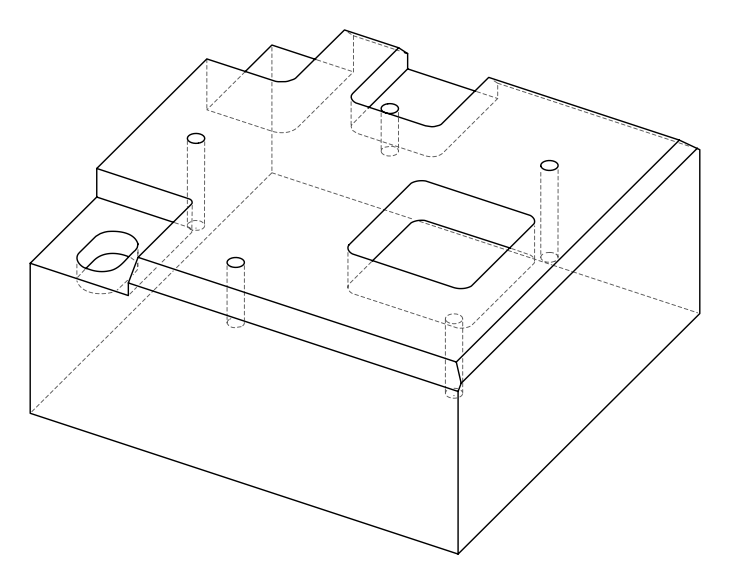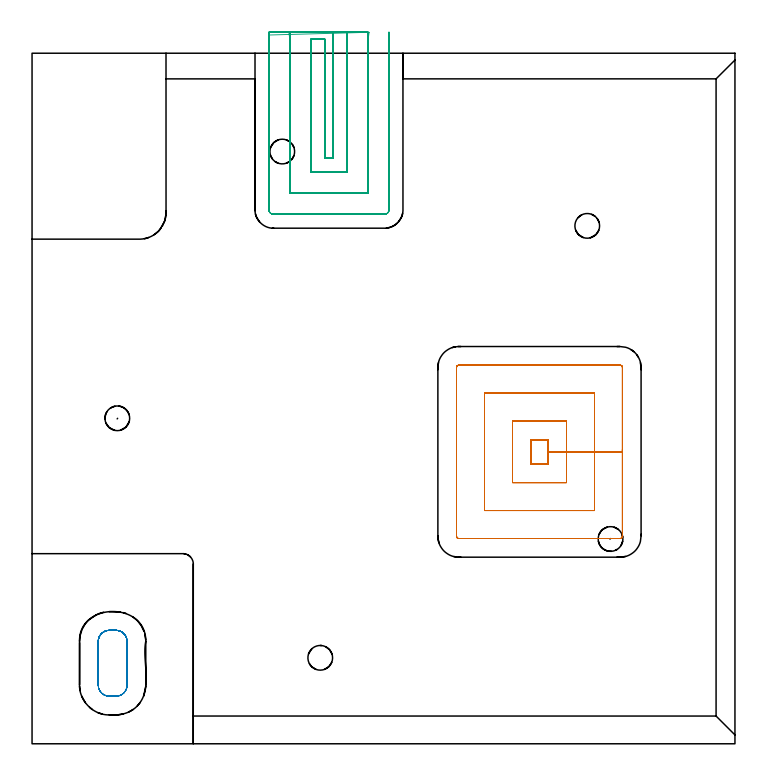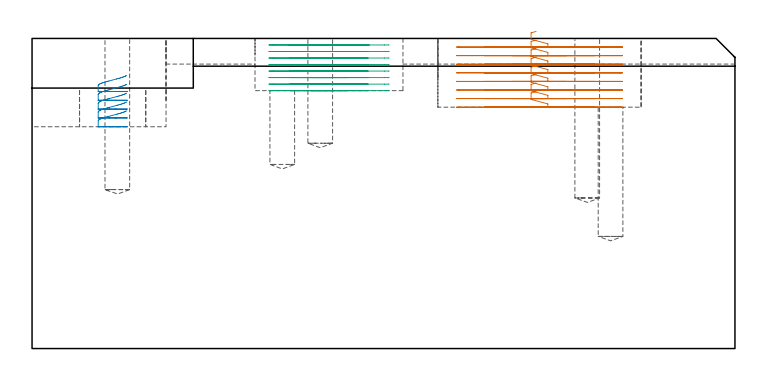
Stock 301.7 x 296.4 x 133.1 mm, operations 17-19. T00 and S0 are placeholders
(PLAN: 19 operations, 5 tool changes, 86.6 min)
(1 SPOT_DRILL | STEP1POCKET | NXT0321_9005460120000 | 0.03 min | 1 mm3)
(2 SPOT_DRILL_1 | STEP1POCKET_1 | NXT0321_9005460120000 | 0.03 min | 2424 mm3)
(3 SPOT_DRILL_2 | STEP1POCKET_2 | NXT0321_9005460120000 | 0.03 min | 1 mm3)
(4 SPOT_DRILL_3 | STEP1POCKET_3 | NXT0321_9005460120000 | 0.03 min | 1 mm3)
(5 SPOT_DRILL_4 | STEP1POCKET_4 | NXT0321_9005460120000 | 0.03 min | 3225 mm3)
(6 DRILL_BLIND_HOLE_INTO_CENTER | STEP1POCKET | NXT0301_077 | 0.29 min | 6083 mm3)
(7 DRILL_BLIND_HOLE_INTO_CENTER_1 | STEP1POCKET_1 | NXT0301_077 | 0.15 min | 2912 mm3)
(8 DRILL_BLIND_HOLE_INTO_CENTER_2 | STEP1POCKET_2 | NXT0301_077 | 0.28 min | 5766 mm3)
(9 DRILL_BLIND_HOLE_INTO_CENTER_3 | STEP1POCKET_3 | NXT0301_077 | 0.2 min | 4015 mm3)
(10 DRILL_BLIND_HOLE_INTO_CENTER_4 | STEP1POCKET_4 | NXT0301_077 | 0.25 min | 5007 mm3)
(11 AREA_MILL | FG_CHAMFER_SURFACE | UGT0205_001 | 1.48 min | 3066 mm3)
(12 AREA_MILL_1 | FG_CHAMFER_SURFACE_1 | UGT0205_001 | 4.73 min | 9001 mm3)
(13 AREA_MILL_2 | FG_CHAMFER_SURFACE_2 | UGT0205_001 | 9.38 min | 16926 mm3)
(14 AREA_MILL_3 | FG_CHAMFER_SURFACE_3 | UGT0205_001 | 7 min | 9153 mm3)
(15 MILL_CORNER_NOTCH_RECTANGULAR | CORNER_NOTCH_RECTANGULAR | NXT0201_009 | Follow Part, ap 2, ae 75% | 26.91 min | 119726 mm3)
(16 MILL_CORNER_NOTCH_RECTANGULAR_1 | CORNER_NOTCH_RECTANGULAR_1 | NXT0201_012 | Follow Part, ap 4, ae 75% | 10.73 min | 172479 mm3)
(17 MILL_RECTANGULAR_POCKET | POCKET_RECTANGULAR_STRAIGHT | NXT0201_012 | Follow Part, ap 4, ae 75% | 11.29 min | 227229 mm3)
(18 MILL_RECTANGULAR_POCKET_1 | POCKET_RECTANGULAR_STRAIGHT_1 | NXT0201_012 | Follow Part, ap 4, ae 75% | 1.28 min | 18555 mm3)
(19 MILL_SLOT | SLOT_PARTIAL_RECTANGULAR | NXT0201_011 | Follow Part, ap 3, ae 75% | 12.46 min | 102998 mm3)
(TOOL NXT0321_9005460120000 | NC Spot Drill, 142deg, 12mm, Carbide, Uncoated | D12 PA142 FL30 Z2)
(TOOL NXT0301_077 | Carbide Drill 10.6mm [860.1-1060-053A1-MM 2214] | D10.6 PA140 FL71 Z2)
(TOOL UGT0205_001 | Chamfer Mill 20 x 3 x 45 deg. | D20 FL50 Z2)
(TOOL NXT0201_009 | ENDMILL 8mm [2P460-0800-NA 1630] | D8 FL26 Z6)
(TOOL NXT0201_012 | ENDMILL 16mm [2P460-1600-NA 1630] | D16 FL38 Z6)
(TOOL NXT0201_011 | ENDMILL 12mm [2P460-1200-NA 1630] | D12 FL38 Z6)
(OP 17 MILL_RECTANGULAR_POCKET)
G17 G21 G94 G90
T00 M6
G54
G17 G0 G90 X216.358 Y130.5 S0 M3
G43 Z143.1 H1
Z136.1
G94 G1 X214.2 Z135.522 F250.
Y120.1 Z132.735
X221.4 Z130.806
Y125.3 Z129.412
Y130.5 F500.
X214.2
Y120.1
X221.4
Y125.3
X229.4
Y138.5
X206.2
Y112.1
X229.4
Y125.3
X241.4
Y150.5
X194.2
Y100.1
X241.4
Y125.3
X253.4
Y161.5
G3 X252.4 Y162.5 R1.
G1 X183.2
G3 X182.2 Y161.5 R1.
G1 Y89.1
G3 X183.2 Y88.1 R1.
G1 X252.4
G3 X253.4 Y89.1 R1.
G1 Y125.3
Y126.3
G0 X216.358 Y130.5 Z132.412
G1 X214.2 Z131.834 F250.
Y120.1 Z129.048
X221.4 Z127.118
Y125.3 Z125.725
Y130.5 F500.
X214.2
Y120.1
X221.4
Y125.3
X229.4
Y138.5
X206.2
Y112.1
X229.4
Y125.3
X241.4
Y150.5
X194.2
Y100.1
X241.4
Y125.3
X253.4
Y161.5
G3 X252.4 Y162.5 R1.
G1 X183.2
G3 X182.2 Y161.5 R1.
G1 Y89.1
G3 X183.2 Y88.1 R1.
G1 X252.4
G3 X253.4 Y89.1 R1.
G1 Y125.3
Y126.3
G0 X216.358 Y130.5 Z128.725
G1 X214.2 Z128.147 F250.
Y120.1 Z125.36
X221.4 Z123.431
Y125.3 Z122.037
Y130.5 F500.
X214.2
Y120.1
X221.4
Y125.3
X229.4
Y138.5
X206.2
Y112.1
X229.4
Y125.3
X241.4
Y150.5
X194.2
Y100.1
X241.4
Y125.3
X253.4
Y161.5
G3 X252.4 Y162.5 R1.
G1 X183.2
G3 X182.2 Y161.5 R1.
G1 Y89.1
G3 X183.2 Y88.1 R1.
G1 X252.4
G3 X253.4 Y89.1 R1.
G1 Y125.3
Y126.3
G0 X216.358 Y130.5 Z125.037
G1 X214.2 Z124.459 F250.
Y120.1 Z121.673
X221.4 Z119.743
Y125.3 Z118.35
Y130.5 F500.
X214.2
Y120.1
X221.4
Y125.3
X229.4
Y138.5
X206.2
Y112.1
X229.4
Y125.3
X241.4
Y150.5
X194.2
Y100.1
X241.4
Y125.3
X253.4
Y161.5
G3 X252.4 Y162.5 R1.
G1 X183.2
G3 X182.2 Y161.5 R1.
G1 Y89.1
G3 X183.2 Y88.1 R1.
G1 X252.4
G3 X253.4 Y89.1 R1.
G1 Y125.3
Y126.3
G0 X216.358 Y130.5 Z121.35
G1 X214.2 Z120.772 F250.
Y120.1 Z117.985
X221.4 Z116.056
Y125.3 Z114.662
Y130.5 F500.
X214.2
Y120.1
X221.4
Y125.3
X229.4
Y138.5
X206.2
Y112.1
X229.4
Y125.3
X241.4
Y150.5
X194.2
Y100.1
X241.4
Y125.3
X253.4
Y161.5
G3 X252.4 Y162.5 R1.
G1 X183.2
G3 X182.2 Y161.5 R1.
G1 Y89.1
G3 X183.2 Y88.1 R1.
G1 X252.4
G3 X253.4 Y89.1 R1.
G1 Y125.3
Y126.3
G0 X216.358 Y130.5 Z117.662
G1 X214.2 Z117.084 F250.
Y120.1 Z114.298
X221.4 Z112.368
Y125.3 Z110.975
Y130.5 F500.
X214.2
Y120.1
X221.4
Y125.3
X229.4
Y138.5
X206.2
Y112.1
X229.4
Y125.3
X241.4
Y150.5
X194.2
Y100.1
X241.4
Y125.3
X253.4
Y161.5
G3 X252.4 Y162.5 R1.
G1 X183.2
G3 X182.2 Y161.5 R1.
G1 Y89.1
G3 X183.2 Y88.1 R1.
G1 X252.4
G3 X253.4 Y89.1 R1.
G1 Y125.3
Y126.3
G0 X216.358 Y130.5 Z113.975
G1 X214.2 Z113.397 F250.
Y120.1 Z110.61
X221.4 Z108.681
Y125.3 Z107.287
Y130.5 F500.
X214.2
Y120.1
X221.4
Y125.3
X229.4
Y138.5
X206.2
Y112.1
X229.4
Y125.3
X241.4
Y150.5
X194.2
Y100.1
X241.4
Y125.3
X253.4
Y161.5
G3 X252.4 Y162.5 R1.
G1 X183.2
G3 X182.2 Y161.5 R1.
G1 Y89.1
G3 X183.2 Y88.1 R1.
G1 X252.4
G3 X253.4 Y89.1 R1.
G1 Y125.3
Y126.3
G0 X216.358 Y130.5 Z110.287
G1 X214.2 Z109.709 F250.
Y120.1 Z106.923
X221.4 Z104.993
Y125.3 Z103.6
Y130.5 F500.
X214.2
Y120.1
X221.4
Y125.3
X229.4
Y138.5
X206.2
Y112.1
X229.4
Y125.3
X241.4
Y150.5
X194.2
Y100.1
X241.4
Y125.3
X253.4
Y161.5
G3 X252.4 Y162.5 R1.
G1 X183.2
G3 X182.2 Y161.5 R1.
G1 Y89.1
G3 X183.2 Y88.1 R1.
G1 X252.4
G3 X253.4 Y89.1 R1.
G1 Y125.3
Y126.3
G0 Z143.1
M5
M2
(OP 18 MILL_RECTANGULAR_POCKET_1)
G17 G21 G94 G90
T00 M6
G54
G17 G0 G90 X40.431 Y45.746 S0 M3
G43 Z143.1 H1
Z117.15
G94 G1 X40.396 Y45.84 Z117.123 F250.
X40.124 Y46.366 Z116.965
X39.79 Y46.854 Z116.806
X39.398 Y47.298 Z116.647
X38.954 Y47.69 Z116.489
X38.466 Y48.024 Z116.33
X37.94 Y48.296 Z116.171
X37.384 Y48.501 Z116.013
X36.808 Y48.637 Z115.854
X36.219 Y48.7 Z115.695
X32.981 Z114.828
X32.392 Y48.637 Z114.669
X31.816 Y48.501 Z114.51
X31.26 Y48.296 Z114.352
X30.734 Y48.024 Z114.193
X30.246 Y47.69 Z114.035
X29.802 Y47.298 Z113.876
X29.41 Y46.854 Z113.717
X29.076 Y46.366 Z113.559
X28.804 Y45.84 Z113.4
X28.599 Y45.284 Z113.241
X28.463 Y44.708 Z113.083
X28.4 Y44.119 Z112.924
Y34.55 Z110.36
Y25.2 F500.
G3 X33.2 Y20.4 R4.8
G1 X36.
G3 X40.8 Y25.2 R4.8
G1 Y43.9
G3 X36. Y48.7 R4.8
G1 X33.2
G3 X28.4 Y43.9 R4.8
G1 Y34.55
Y33.55
G0 X40.431 Y45.746 Z113.36
G1 X40.396 Y45.84 Z113.333 F250.
X40.124 Y46.366 Z113.175
X39.79 Y46.854 Z113.016
X39.398 Y47.298 Z112.857
X38.954 Y47.69 Z112.699
X38.466 Y48.024 Z112.54
X37.94 Y48.296 Z112.381
X37.384 Y48.501 Z112.223
X36.808 Y48.637 Z112.064
X36.219 Y48.7 Z111.905
X32.981 Z111.038
X32.392 Y48.637 Z110.879
X31.816 Y48.501 Z110.72
X31.26 Y48.296 Z110.562
X30.734 Y48.024 Z110.403
X30.246 Y47.69 Z110.245
X29.802 Y47.298 Z110.086
X29.41 Y46.854 Z109.927
X29.076 Y46.366 Z109.769
X28.804 Y45.84 Z109.61
X28.599 Y45.284 Z109.451
X28.463 Y44.708 Z109.293
X28.4 Y44.119 Z109.134
Y34.55 Z106.57
Y25.2 F500.
G3 X33.2 Y20.4 R4.8
G1 X36.
G3 X40.8 Y25.2 R4.8
G1 Y43.9
G3 X36. Y48.7 R4.8
G1 X33.2
G3 X28.4 Y43.9 R4.8
G1 Y34.55
Y33.55
G0 X40.431 Y45.746 Z109.57
G1 X40.396 Y45.84 Z109.543 F250.
X40.124 Y46.366 Z109.385
X39.79 Y46.854 Z109.226
X39.398 Y47.298 Z109.067
X38.954 Y47.69 Z108.909
X38.466 Y48.024 Z108.75
X37.94 Y48.296 Z108.591
X37.384 Y48.501 Z108.433
X36.808 Y48.637 Z108.274
X36.219 Y48.7 Z108.115
X32.981 Z107.248
X32.392 Y48.637 Z107.089
X31.816 Y48.501 Z106.93
X31.26 Y48.296 Z106.772
X30.734 Y48.024 Z106.613
X30.246 Y47.69 Z106.455
X29.802 Y47.298 Z106.296
X29.41 Y46.854 Z106.137
X29.076 Y46.366 Z105.979
X28.804 Y45.84 Z105.82
X28.599 Y45.284 Z105.661
X28.463 Y44.708 Z105.503
X28.4 Y44.119 Z105.344
Y34.55 Z102.78
Y25.2 F500.
G3 X33.2 Y20.4 R4.8
G1 X36.
G3 X40.8 Y25.2 R4.8
G1 Y43.9
G3 X36. Y48.7 R4.8
G1 X33.2
G3 X28.4 Y43.9 R4.8
G1 Y34.55
Y33.55
G0 X40.431 Y45.746 Z105.78
G1 X40.396 Y45.84 Z105.753 F250.
X40.124 Y46.366 Z105.595
X39.79 Y46.854 Z105.436
X39.398 Y47.298 Z105.277
X38.954 Y47.69 Z105.119
X38.466 Y48.024 Z104.96
X37.94 Y48.296 Z104.801
X37.384 Y48.501 Z104.643
X36.808 Y48.637 Z104.484
X36.219 Y48.7 Z104.325
X32.981 Z103.458
X32.392 Y48.637 Z103.299
X31.816 Y48.501 Z103.14
X31.26 Y48.296 Z102.982
X30.734 Y48.024 Z102.823
X30.246 Y47.69 Z102.665
X29.802 Y47.298 Z102.506
X29.41 Y46.854 Z102.347
X29.076 Y46.366 Z102.189
X28.804 Y45.84 Z102.03
X28.599 Y45.284 Z101.871
X28.463 Y44.708 Z101.713
X28.4 Y44.119 Z101.554
Y34.55 Z98.99
Y25.2 F500.
G3 X33.2 Y20.4 R4.8
G1 X36.
G3 X40.8 Y25.2 R4.8
G1 Y43.9
G3 X36. Y48.7 R4.8
G1 X33.2
G3 X28.4 Y43.9 R4.8
G1 Y34.55
Y33.55
G0 X40.431 Y45.746 Z101.99
G1 X40.396 Y45.84 Z101.963 F250.
X40.124 Y46.366 Z101.805
X39.79 Y46.854 Z101.646
X39.398 Y47.298 Z101.487
X38.954 Y47.69 Z101.329
X38.466 Y48.024 Z101.17
X37.94 Y48.296 Z101.011
X37.384 Y48.501 Z100.853
X36.808 Y48.637 Z100.694
X36.219 Y48.7 Z100.535
X32.981 Z99.668
X32.392 Y48.637 Z99.509
X31.816 Y48.501 Z99.35
X31.26 Y48.296 Z99.192
X30.734 Y48.024 Z99.033
X30.246 Y47.69 Z98.875
X29.802 Y47.298 Z98.716
X29.41 Y46.854 Z98.557
X29.076 Y46.366 Z98.399
X28.804 Y45.84 Z98.24
X28.599 Y45.284 Z98.081
X28.463 Y44.708 Z97.923
X28.4 Y44.119 Z97.764
Y34.55 Z95.2
Y25.2 F500.
G3 X33.2 Y20.4 R4.8
G1 X36.
G3 X40.8 Y25.2 R4.8
G1 Y43.9
G3 X36. Y48.7 R4.8
G1 X33.2
G3 X28.4 Y43.9 R4.8
G1 Y34.55
Y33.55
G0 Z143.1
M5
M2
(OP 19 MILL_SLOT)
G17 G21 G94 G90
T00 M6
G54
G17 G0 G90 X129.378 Y305.396 S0 M3
G43 Z143.1 H1
Z130.3
G94 G1 X129.229 Y302.4 F250.
G3 X129.2 Y301.211 R24. F500.
G1 Y251.3
X125.7
Y301.217
G3 X125.671 Y302.4 R24.
G1 X119.661
G2 X119.7 Y301.217 R18.
G1 Y245.3
X135.2
Y301.211
G2 X135.239 Y302.4 R18.
G1 X135.437 Y305.393 F250.
X110.228 Y305.374
X110.622 Y302.4
G2 X110.7 Y301.217 R9. F500.
G1 Y236.3
X144.2
Y301.211
G2 X144.279 Y302.4 R9.
G1 X144.675 Y305.374 F250.
X101.7 Y304.217
Y301.217
Y229.2 F500.
G3 X103.6 Y227.3 R1.9
G1 X151.3
G3 X153.2 Y229.2 R1.9
G1 Y301.211
Y304.211 F250.
G0 X129.206 Y305.4 Z127.5
G1 X129.2 Y302.4
Y302.354 F500.
Y251.3
X125.7
Y302.355
Y302.4
X119.7
Y302.355
Y245.3
X135.2
Y302.354
Y302.4
X135.208 Y305.4 F250.
X110.685
X110.7 Y302.4
Y302.355 F500.
Y236.3
X144.2
Y302.354
Y302.4
X144.216 Y305.4 F250.
X101.7 Y305.355
Y302.355
Y229.2 F500.
G3 X103.6 Y227.3 R1.9
G1 X151.3
G3 X153.2 Y229.2 R1.9
G1 Y302.354
Y305.354 F250.
G0 X129.2 Y305.4 Z124.7
G1 Y302.4
Y251.3 F500.
X125.7
Y302.4
X119.7
Y245.3
X135.2
Y302.4
Y305.4 F250.
X110.7
Y302.4
Y236.3 F500.
X144.2
Y302.4
Y305.4 F250.
X101.7
Y302.4
Y229.2 F500.
G3 X103.6 Y227.3 R1.9
G1 X151.3
G3 X153.2 Y229.2 R1.9
G1 Y302.4
Y305.4 F250.
G0 X129.2 Z121.9
G1 Y302.4
Y251.3 F500.
X125.7
Y302.4
X119.7
Y245.3
X135.2
Y302.4
Y305.4 F250.
X110.7
Y302.4
Y236.3 F500.
X144.2
Y302.4
Y305.4 F250.
X101.7
Y302.4
Y229.2 F500.
G3 X103.6 Y227.3 R1.9
G1 X151.3
G3 X153.2 Y229.2 R1.9
G1 Y302.4
Y305.4 F250.
G0 X129.2 Z119.1
G1 Y302.4
Y251.3 F500.
X125.7
Y302.4
X119.7
Y245.3
X135.2
Y302.4
Y305.4 F250.
X110.7
Y302.4
Y236.3 F500.
X144.2
Y302.4
Y305.4 F250.
X101.7
Y302.4
Y229.2 F500.
G3 X103.6 Y227.3 R1.9
G1 X151.3
G3 X153.2 Y229.2 R1.9
G1 Y302.4
Y305.4 F250.
G0 X129.2 Z116.3
G1 Y302.4
Y251.3 F500.
X125.7
Y302.4
X119.7
Y245.3
X135.2
Y302.4
Y305.4 F250.
X110.7
Y302.4
Y236.3 F500.
X144.2
Y302.4
Y305.4 F250.
X101.7
Y302.4
Y229.2 F500.
G3 X103.6 Y227.3 R1.9
G1 X151.3
G3 X153.2 Y229.2 R1.9
G1 Y302.4
Y305.4 F250.
G0 X129.2 Z113.5
G1 Y302.4
Y251.3 F500.
X125.7
Y302.4
X119.7
Y245.3
X135.2
Y302.4
Y305.4 F250.
X110.7
Y302.4
Y236.3 F500.
X144.2
Y302.4
Y305.4 F250.
X101.7
Y302.4
Y229.2 F500.
G3 X103.6 Y227.3 R1.9
G1 X151.3
G3 X153.2 Y229.2 R1.9
G1 Y302.4
Y305.4 F250.
G0 X129.2 Z110.7
G1 Y302.4
Y251.3 F500.
X125.7
Y302.4
X119.7
Y245.3
X135.2
Y302.4
Y305.4 F250.
X110.7
Y302.4
Y236.3 F500.
X144.2
Y302.4
Y305.4 F250.
X101.7
Y302.4
Y229.2 F500.
G3 X103.6 Y227.3 R1.9
G1 X151.3
G3 X153.2 Y229.2 R1.9
G1 Y302.4
Y305.4 F250.
G0 Z143.1
M5
M2
